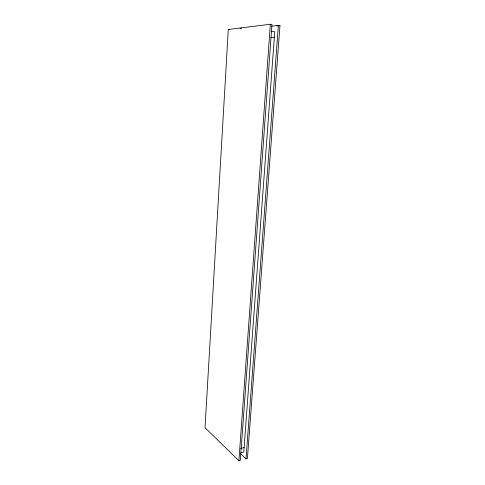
<?xml version="1.0" encoding="UTF-8"?>
<svg xmlns="http://www.w3.org/2000/svg" width="485" height="485" viewBox="0 0 485 485"><rect width="100%" height="100%" fill="white"/><g stroke="black" fill="none" stroke-linecap="round" stroke-linejoin="round"><path stroke-width="0.73" d="M228.289 29.476L205.028 427.673L238.899 460.75L240.33 460.38L271.964 24.48L270.345 24.25L228.289 29.476L229.805 29.676M238.899 460.75L270.345 24.25M245.998 458.907L278.378 25.396L279.972 25.62L247.411 458.537L245.998 458.907L240.56 453.711M240.96 452.747L243.785 452.032L274.74 31.78L271.2 31.295M240.578 448.449L244.113 447.57M240.16 28.397L241.639 28.215M271.661 26.196L278.378 25.396M276.977 25.972L279.972 25.62M270.763 37.297L274.304 37.757"/></g></svg>
